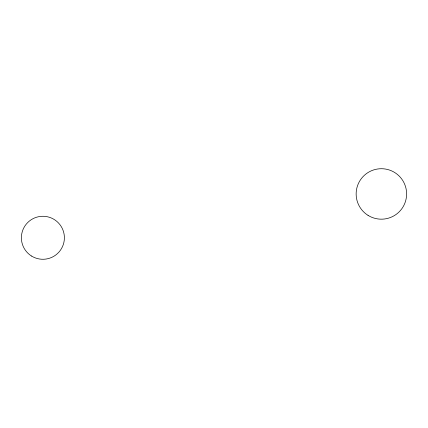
<?xml version="1.0" encoding="UTF-8"?>
<svg xmlns="http://www.w3.org/2000/svg" width="428" height="428" viewBox="0 0 428 428"><rect width="100%" height="100%" fill="white"/><g stroke="black" fill="none" stroke-linecap="round" stroke-linejoin="round"><path stroke-width="0.64" d="M368.069 215.386A25.231 25.231 0 0 0 406.6 194.761A25.231 25.231 0 0 0 369.471 171.703A25.231 25.231 0 0 0 368.069 215.386M31.549 256.046A21.502 21.502 0 0 0 64.382 238.471A21.502 21.502 0 0 0 32.742 218.82A21.502 21.502 0 0 0 31.549 256.046"/></g></svg>
